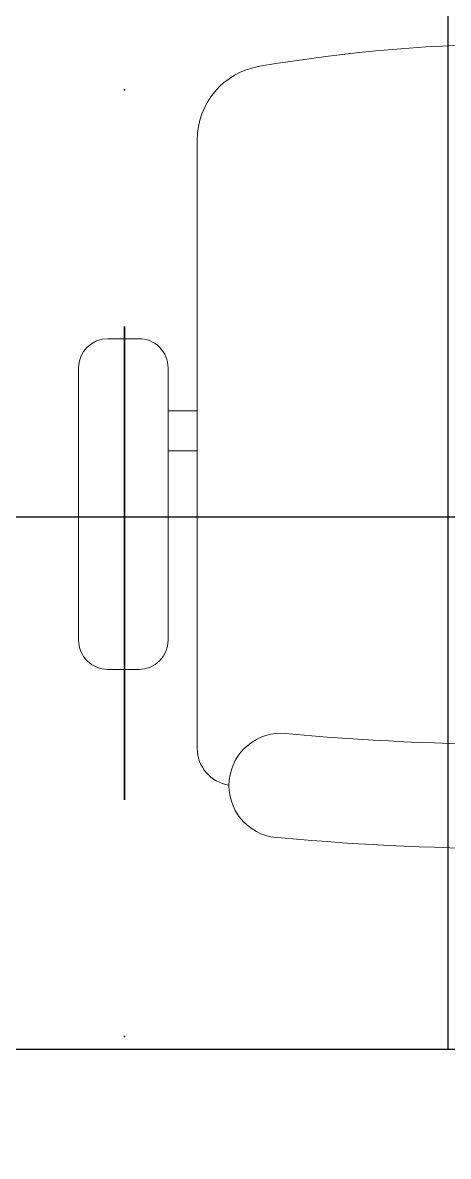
# Model space of a CAD drawing. Header units: inches. Extents: x -12418 to 183584, y -29325 to 19878.
# Drawn here: x 20115 to 20400, y -10029 to -9269 of the extents above; entities that cross this region are included whole.
import ezdxf

# ---------------------------------------------------------------- set-up
doc = ezdxf.new("R2010")
doc.units = ezdxf.units.IN
doc.header["$LTSCALE"] = 25
doc.header["$MEASUREMENT"] = 0
doc.linetypes.add('DASHDOT', pattern=[25.4, 12.7, -6.35, 0, -6.35])
doc.layers.get('0').update_dxf_attribs({"color": 8})
doc.layers.add('00-Ground Floor$0$False Ceiling', color=251, linetype='Continuous')
for name, color, linetype, lineweight in [('00-Ground Floor$0$LOADING', 253, 'Continuous', 5), ('00-Ground Floor$0$Walls', 251, 'Continuous', 5), ('E-LITE-CLNG-CNDT', 6, 'DASHDOT', 35)]:
    doc.layers.add(name, color=color, linetype=linetype, lineweight=lineweight)

# ---------------------------------------------------------------- blocks, each defined once
blk = doc.blocks.new('00-Ground Floor$0$GF21018-P')
at = {"color": 0}
for p, q in [((-0.2207, 0.47563), (-0.2207, 0.0675)), ((-0.2806, 0.34221), (-0.25983, 0.34221)), ((-0.30021, 0.32259), (-0.30021, 0.14)), ((-0.24021, 0.32259), (-0.24021, 0.14)), ((-0.24021, 0.29372), (-0.2207, 0.29372)), ((-0.24021, 0.26708), (-0.2207, 0.26708)), ((-0.2806, 0.12039), (-0.25983, 0.12039))]:
    blk.add_line(p, q, dxfattribs=at)
for centre, radius, start, end in [((-0.0001, -0.52948), 1.06948, 80.36712, 99.63288), ((-0.1707, 0.47563), 0.05, 99.63288, 180), ((-0.2806, 0.32259), 0.01962, 90, 180), ((-0.25983, 0.32259), 0.01962, 360, 90), ((-0.2806, 0.14), 0.01962, 180, 270), ((-0.25983, 0.14), 0.01962, 270, 360), ((-0.16429, 0.0425), 0.03511, 90, 270), ((0, 1.84674), 1.77674, 264.69456, 275.30527), ((-0.1957, 0.0675), 0.025, 180, 261.47208), ((0, 1.83136), 1.83136, 264.85322, 275.14698)]:
    blk.add_arc(centre, radius, start, end, dxfattribs=at)
blk = doc.blocks.new('00-Ground Floor$0$A$Ce9e1c4c3')
at = {"layer": '00-Ground Floor$0$False Ceiling', "color": 254, "linetype": 'Continuous'}
for p, q in [((-79600, -9957.43), (-79600, -6447.43)), ((-80302.28, -9600), (-76150.49, -9600))]:
    blk.add_line(p, q, dxfattribs=at)
at = {"layer": '00-Ground Floor$0$False Ceiling', "color": 254}
blk.add_line((-76150.49, -9957.43, 0), (-80302.28, -9957.43, 0), dxfattribs=at)
blk = doc.blocks.new('00-Ground Floor')
at = {"layer": '00-Ground Floor$0$Walls'}
blk.add_line((23849.51, -9957.43, 0), (19697.72, -9957.43, 0), dxfattribs=at)
at = {"layer": '00-Ground Floor$0$False Ceiling', "color": 254}
blk.add_blockref('00-Ground Floor$0$A$Ce9e1c4c3', (100000, 0), dxfattribs=at)
at = {"layer": '00-Ground Floor$0$LOADING', "extrusion": (-2.24021e-05, -7.77426e-06, 1), "xscale": 1000, "yscale": 1000, "zscale": 1000, "rotation": 359.9985892349692}
blk.add_blockref('00-Ground Floor$0$GF21018-P', (20452.34, -9822.81, -0.4), dxfattribs=at)

msp = doc.modelspace()

# ---------------------------------------------------------------- linework, layer by layer
at = {"layer": 'E-LITE-CLNG-CNDT'}
msp.add_lwpolyline([(20400, -10500), (20257.93, -10500, -0.414214), (20182.93, -10425), (20182.93, -7727.49, -0.414214), (20257.93, -7652.49), (20400, -7652.49)], format="xyb", dxfattribs=at)

# ---------------------------------------------------------------- block references
at = {"layer": 'E-LITE-CLNG-CNDT', "color": 1}
msp.add_blockref('00-Ground Floor', (0, 0), dxfattribs=at)

doc.saveas('drawing.dxf')
